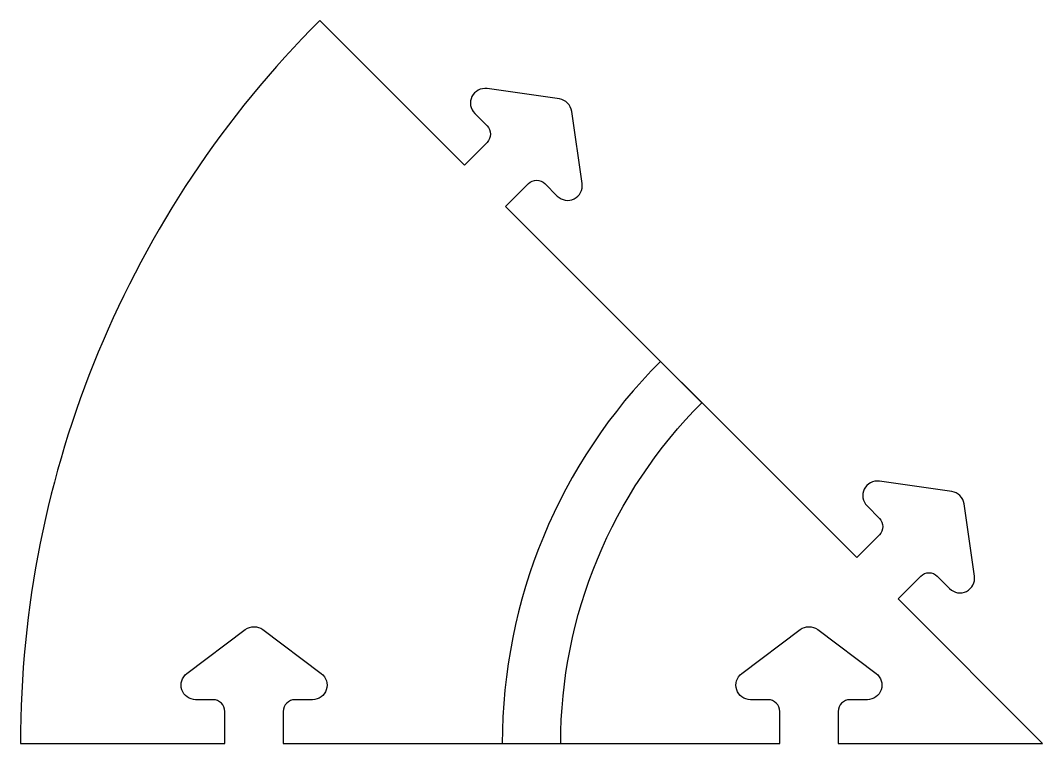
# Model space of a CAD drawing. Header units: millimetres. Extents: x 0 to 350, y 0 to 247.
import ezdxf

# ---------------------------------------------------------------- set-up
doc = ezdxf.new("R2010")
doc.units = ezdxf.units.MM
doc.layers.get('0').update_dxf_attribs({"linetype": 'CONTINUOUS'})

msp = doc.modelspace()

# ---------------------------------------------------------------- linework, layer by layer
msp.add_line((280, 0), (350, 0))
msp.add_line((280, 0), (350, 0))
for points in [[(102.51, 247.49, 0.198912), (0, 0), (70, 0), (70, 11, 0.414214), (66, 15), (60, 15, -0.720759), (57, 24), (77, 39, -0.333333), (83, 39), (103, 24, -0.720759), (100, 15), (94, 15, 0.414214), (90, 11), (90, 0), (260, 0), (260, 11, 0.414214), (256, 15), (250, 15, -0.720759), (247, 24), (267, 39, -0.333333), (273, 39), (293, 24, -0.720759), (290, 15), (284, 15, 0.414214), (280, 11), (280, 0), (350, 0), (300.5, 49.5), (308.28, 57.28, -0.414214), (313.94, 57.28), (318.18, 53.03, 0.720759), (326.67, 57.28), (323.13, 82.02, 0.333333), (318.89, 86.27), (294.14, 89.8, 0.720759), (289.9, 81.32), (294.14, 77.07, -0.414214), (294.14, 71.42), (286.36, 63.64), (166.15, 183.85), (173.93, 191.63, -0.414214), (179.59, 191.63), (183.83, 187.38, 0.720759), (192.32, 191.63), (188.78, 216.37, 0.333333), (184.54, 220.62), (159.79, 224.15, 0.720759), (155.55, 215.67), (159.79, 211.42, -0.414214), (159.79, 205.77), (152.01, 197.99)], [(233.33, 116.67), (219.19, 130.81), (233.33, 116.67), (219.19, 130.81, 0.198912), (165, 0), (185, 0, -0.198912)]]:
    msp.add_lwpolyline(points, format="xyb", close=True)

doc.saveas('drawing.dxf')
